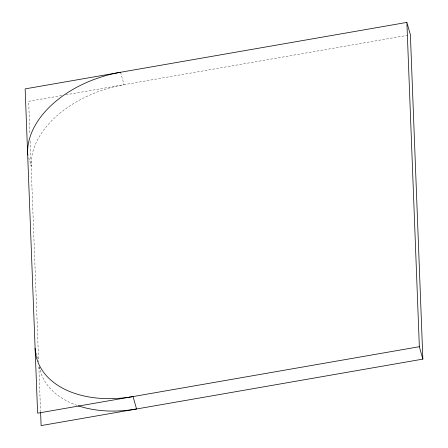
<?xml version="1.0" encoding="UTF-8"?>
<svg xmlns="http://www.w3.org/2000/svg" width="448" height="448" viewBox="0 0 448 448"><rect width="100%" height="100%" fill="white"/><g stroke="black" fill="none" stroke-linecap="round" stroke-linejoin="round"><path stroke-width="0.34" stroke-dasharray="2.24 1.68" d="M61.729 95.542L28.655 101.298L29.915 134.148M65.862 94.819L409.018 35.056M120.574 72.262L124.09 84.678A97.558 63.874 -15.8 0 0 31.147 166.163L28.554 157.013M36.406 352.901L38.438 360.086M39.082 366.761L40.191 370.681M30.184 141.142L38.674 362.001M38.858 366.89L40.578 411.622M77.078 405.395A97.558 63.874 -15.8 0 1 39.407 367.427"/><path stroke-width="0.67" d="M406.885 22.4L25.138 88.883L37.604 413.185L419.345 346.702L406.885 22.4L410.396 34.815L422.862 359.117L41.115 425.6L40.606 412.322M419.345 346.702L422.862 359.117M28 155.053L27.63 153.742A97.558 63.874 -15.8 0 1 120.574 72.262M35.112 348.326A97.558 63.874 -15.8 0 0 133.039 396.564L136.556 408.979A97.558 63.874 -15.8 0 1 78.232 405.793"/></g></svg>
